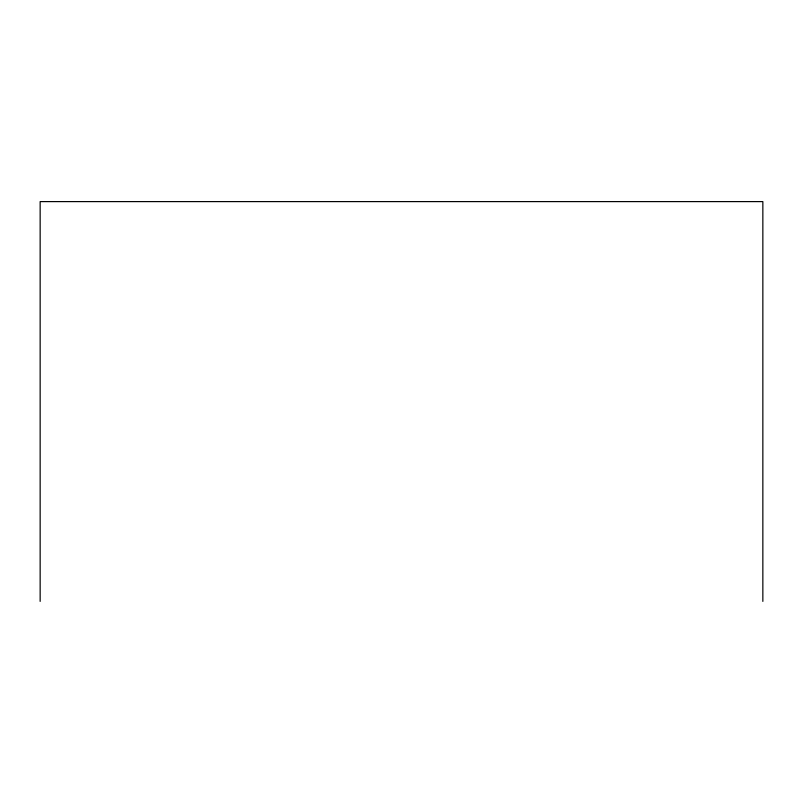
<?xml version="1.0" encoding="UTF-8"?>
<svg xmlns="http://www.w3.org/2000/svg" width="803" height="803" viewBox="0 0 803 803"><rect width="100%" height="100%" fill="white"/><g stroke="black" fill="none" stroke-linecap="round" stroke-linejoin="round"><path stroke-width="1.2" d="M762.85 601.397L762.85 201.603L40.15 201.603L40.15 601.397"/></g></svg>
